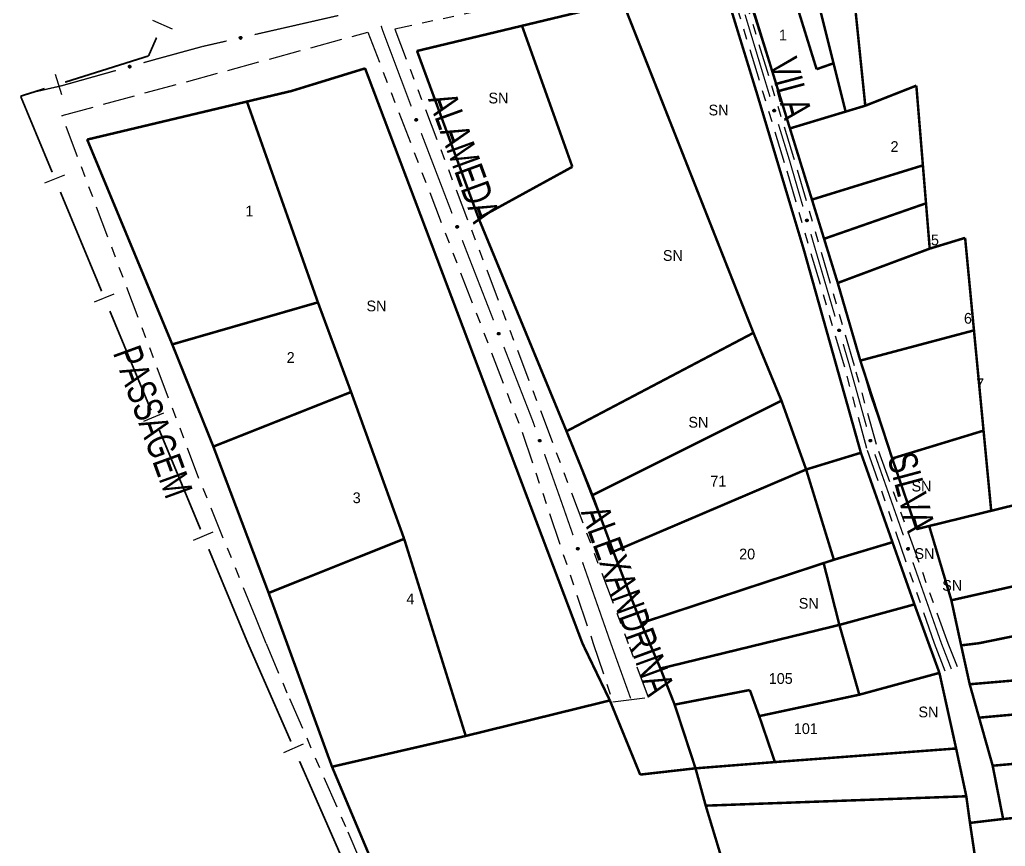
# Model space of a CAD drawing. Extents: x 205807 to 207855, y 4874692 to 4876446.
# Drawn here: x 205869.3 to 206006.9, y 4875575.6 to 4875691 of the extents above; entities that cross this region are included whole.
import ezdxf
from ezdxf.enums import TextEntityAlignment as Align

# ---------------------------------------------------------------- set-up
doc = ezdxf.new("R2010")
doc.units = 0
doc.header["$LTSCALE"] = 1.5
doc.header["$MEASUREMENT"] = 0
doc.linetypes.add('TRACO_11', pattern=[8, 3, -1, 3, -1])
doc.linetypes.add('TRACO_25', pattern=[8, 3, -1, 1, -1, 1, -1])
for name, color, linetype in [('CD_MALHA_LOTES', 7, 'CONTINUOUS'), ('LM-LIM-SETORES-BAIRROS', 250, 'CONTINUOUS'), ('RU-QUADRA', 210, 'CONTINUOUS'), ('SV-EIXO-RUA-N-PAV', 6, 'CONTINUOUS'), ('SV-EIXO-RUA-PAV', 20, 'CONTINUOUS'), ('SV-RUA-NAO-PAV', 7, 'CONTINUOUS'), ('SV-RUA-PAVIM', 7, 'CONTINUOUS'), ('SV-TXT-RUA-N-PAV', 7, 'CONTINUOUS'), ('Th_NmrPort', 1, 'CONTINUOUS')]:
    doc.layers.add(name, color=color, linetype=linetype)
doc.styles.add('ARIAL', font='ARIAL.SHX')

msp = doc.modelspace()

# ---------------------------------------------------------------- linework, layer by layer
at = {"layer": 'CD_MALHA_LOTES', "linetype": 'Continuous', "const_width": 0.35, "flags": 128}
for points in [[(205987.31753, 4875678.984322), (205985.015893, 4875701.406204)], [(205980.520344, 4875684.078826), (205975.879019, 4875699.040212)], [(205982.884178, 4875684.908872), (205979.484213, 4875698.527755)], [(205967.24864, 4875696.772902), (205972.189307, 4875680.696028), (205978.722564, 4875658.921044), (205986.701784, 4875630.52663)], [(205976.797434, 4875675.810713), (205970.694334, 4875695.540651), (205969.945599, 4875697.370193)], [(205939.395493, 4875690.138692), (205953.45094, 4875693.509034)], [(205959.652034, 4875677.799608), (205953.45094, 4875693.509034)], [(205924.742175, 4875686.624988), (205939.395493, 4875690.138692)], [(205946.424112, 4875670.449326), (205939.395493, 4875690.138692)], [(205933.335696, 4875663.270546), (205924.742175, 4875686.624988)], [(205900.993498, 4875679.559255), (205907.264795, 4875681.05098), (205917.489579, 4875684.195572)], [(205917.489579, 4875684.195572), (205947.834733, 4875603.906469)], [(205982.884178, 4875684.908872), (205980.520344, 4875684.078826)], [(205984.570158, 4875678.15552), (205982.884178, 4875684.908872)], [(205994.447728, 4875681.785753), (205987.31753, 4875678.984322)], [(205995.359881, 4875670.654586), (205994.447728, 4875681.785753)], [(205878.69232, 4875674.254574), (205900.993498, 4875679.559255)], [(205910.903419, 4875651.527496), (205900.993498, 4875679.559255)], [(205987.31753, 4875678.984322), (205984.570158, 4875678.15552)], [(205971.703647, 4875647.26888), (205959.652034, 4875677.799608)], [(205976.797434, 4875675.810713), (205984.570158, 4875678.15552)], [(205979.871556, 4875665.872771), (205976.797434, 4875675.810713)], [(205890.568272, 4875645.660248), (205878.69232, 4875674.254574)], [(205933.335696, 4875663.270546), (205946.424112, 4875670.449326)], [(205979.871556, 4875665.872771), (205995.359881, 4875670.654586)], [(205995.794053, 4875665.356303), (205995.359881, 4875670.654586)], [(205981.565027, 4875660.398166), (205979.871556, 4875665.872771)], [(205981.565027, 4875660.398166), (205995.794053, 4875665.356303)], [(205996.312688, 4875659.027304), (205995.794053, 4875665.356303)], [(205945.608569, 4875633.528269), (205933.335696, 4875663.270546)], [(205983.471034, 4875654.236477), (205981.565027, 4875660.398166)], [(206001.25453, 4875660.530756), (205996.312688, 4875659.027304)], [(206002.4895, 4875647.615319), (206001.25453, 4875660.530756)], [(205983.471034, 4875654.236477), (205996.312688, 4875659.027304)], [(205986.625542, 4875643.39681), (205983.471034, 4875654.236477)], [(205890.568272, 4875645.660248), (205910.903419, 4875651.527496)], [(205915.533943, 4875639.011214), (205910.903419, 4875651.527496)], [(205945.608569, 4875633.528269), (205971.703647, 4875647.26888)], [(205971.703647, 4875647.26888), (205945.608569, 4875633.528269)], [(205971.703647, 4875647.26888), (205975.615296, 4875637.802813)], [(205986.625542, 4875643.39681), (206002.4895, 4875647.615319)], [(206002.4895, 4875647.615319), (206003.828112, 4875633.615975)], [(205896.306262, 4875631.39194), (205890.568272, 4875645.660248)], [(205991.077492, 4875629.728046), (205986.625542, 4875643.39681)], [(205896.306262, 4875631.39194), (205915.533943, 4875639.011214)], [(205922.943154, 4875618.508821), (205915.533943, 4875639.011214)], [(205975.615296, 4875637.802813), (205949.225541, 4875624.607935)], [(205979.060724, 4875628.192195), (205975.615296, 4875637.802813)], [(205949.225541, 4875624.607935), (205945.608569, 4875633.528269)], [(205991.077492, 4875629.728046), (206003.828112, 4875633.615975)], [(206003.828112, 4875633.615975), (206004.89802, 4875622.426765)], [(205904.027175, 4875610.95336), (205896.306262, 4875631.39194)], [(205979.060724, 4875628.192195), (205986.701784, 4875630.52663)], [(205986.701784, 4875630.52663), (205991.11341, 4875618.039856)], [(205994.466537, 4875619.865716), (205991.077492, 4875629.728046)], [(205952.143695, 4875616.711123), (205979.060724, 4875628.192195)], [(205979.060724, 4875628.192195), (205952.143695, 4875616.711123)], [(205979.060724, 4875628.192195), (205982.930758, 4875615.590762)], [(206004.89802, 4875622.426765), (206021.548248, 4875626.514587)], [(205952.143695, 4875616.711123), (205949.225541, 4875624.607935)], [(205996.238586, 4875620.300774), (206004.89802, 4875622.426765)], [(205996.238586, 4875620.300774), (205994.466537, 4875619.865716)], [(205999.335567, 4875609.932035), (205996.238586, 4875620.300774)], [(205904.027175, 4875610.95336), (205922.943154, 4875618.508821)], [(205922.943154, 4875618.508821), (205931.538064, 4875590.98972)], [(205982.930758, 4875615.590762), (205991.11341, 4875618.039856)], [(205991.11341, 4875618.039856), (205994.181048, 4875609.357134)], [(205956.017096, 4875606.74352), (205952.143695, 4875616.711123)], [(205981.504111, 4875615.121785), (205982.930758, 4875615.590762)], [(205981.504111, 4875615.121785), (205956.017096, 4875606.74352)], [(205983.703493, 4875606.493051), (205981.504111, 4875615.121785)], [(205999.335567, 4875609.932035), (206022.706352, 4875615.20364)], [(205912.873381, 4875586.688094), (205904.027175, 4875610.95336)], [(206000.699454, 4875603.634676), (205999.335567, 4875609.932035)], [(205983.703493, 4875606.493051), (205994.181048, 4875609.357134)], [(205994.181048, 4875609.357134), (205996.164578, 4875603.917219)], [(206003.188326, 4875603.937316), (206023.584953, 4875608.086973)], [(205958.719297, 4875600.401643), (205956.017096, 4875606.74352)], [(205958.719297, 4875600.401643), (205983.703493, 4875606.493051)], [(205986.487185, 4875596.750129), (205983.703493, 4875606.493051)], [(205947.834733, 4875603.906469), (205951.660925, 4875595.947526)], [(205996.164578, 4875603.917219), (205997.667458, 4875599.795508)], [(206000.699454, 4875603.634676), (206003.188326, 4875603.937316)], [(206001.895169, 4875598.207703), (206000.699454, 4875603.634676)], [(205960.70163, 4875595.364255), (205958.719297, 4875600.401643)], [(206001.895169, 4875598.207703), (206024.213107, 4875600.109107)], [(205997.667458, 4875599.795508), (205986.487185, 4875596.750129)], [(205997.667458, 4875599.795508), (206000, 4875589.239906)], [(205960.70163, 4875595.364255), (205971.200514, 4875597.405705)], [(205971.200514, 4875597.405705), (205972.512875, 4875593.760259)], [(206003.207529, 4875593.541532), (206001.895169, 4875598.207703)], [(205972.512875, 4875593.760259), (205986.487185, 4875596.750129)], [(205931.538064, 4875590.98972), (205951.660925, 4875595.947526)], [(205951.660925, 4875595.947526), (205955.889642, 4875585.59446)], [(205963.617987, 4875586.469367), (205960.70163, 4875595.364255)], [(206003.207529, 4875593.541532), (206024.633126, 4875595.488896)], [(205974.700142, 4875587.344274), (205972.512875, 4875593.760259)], [(206005.103161, 4875586.833912), (206003.207529, 4875593.541532)], [(205912.873381, 4875586.688094), (205931.538064, 4875590.98972)], [(206000, 4875589.239906), (205974.700142, 4875587.344274)], [(206000, 4875589.239906), (206001.421261, 4875582.56874)], [(206005.103161, 4875586.833912), (206025.333158, 4875588.628583)], [(205935.438691, 4875533.063585), (205912.873381, 4875586.688094)], [(205955.889642, 4875585.59446), (205963.617987, 4875586.469367)], [(205963.617987, 4875586.469367), (205974.700142, 4875587.344274)], [(205965.039711, 4875581.256379), (205963.617987, 4875586.469367)], [(206006.561339, 4875579.397202), (206005.103161, 4875586.833912)], [(205965.039711, 4875581.256379), (206001.421261, 4875582.56874)], [(206001.421261, 4875582.56874), (206001.931623, 4875578.850385)], [(205971.747331, 4875559.092069), (205965.039711, 4875581.256379)], [(206025.517658, 4875581.147016), (206006.561339, 4875579.397202)], [(206001.931623, 4875578.850385), (206006.561339, 4875579.397202)], [(206003.171075, 4875570.538769), (206001.931623, 4875578.850385)]]:
    msp.add_lwpolyline(points, dxfattribs=at)
at = {"layer": 'LM-LIM-SETORES-BAIRROS'}
for points in [[(205887.802917, 4875690.92011), (205890.551807, 4875689.718608)], [(205874.204428, 4875683.398481), (205875.105285, 4875680.536934)], [(205872.802772, 4875668.203945), (205875.573314, 4875669.354638)], [(205879.706932, 4875651.580691), (205882.477475, 4875652.731385)], [(205886.611093, 4875634.957437), (205889.381635, 4875636.108131)], [(205893.515253, 4875618.334184), (205896.285796, 4875619.484877)], [(205906.158414, 4875588.697014), (205908.906285, 4875589.900843)]]:
    msp.add_lwpolyline(points, dxfattribs=at)
at = {"layer": 'LM-LIM-SETORES-BAIRROS', "const_width": 0.25}
for points in [[(205888.376361, 4875688.486766), (205887.57536, 4875686.654173)], [(205887.261686, 4875685.936524), (205875.608706, 4875682.267993)], [(205887.57536, 4875686.654173), (205887.261686, 4875685.936524)], [(205872.747158, 4875681.367136), (205869.88561, 4875680.466278)], [(205869.88561, 4875680.466278), (205869.397846, 4875680.312723)], [(205869.397846, 4875680.312723), (205873.804479, 4875669.702806)], [(205874.955172, 4875666.932263), (205880.708639, 4875653.079552)], [(205881.859333, 4875650.30901), (205887.6128, 4875636.456298)], [(205888.763493, 4875633.685756), (205894.51696, 4875619.833044)], [(205895.667654, 4875617.062502), (205901.037556, 4875604.133305)], [(205901.037556, 4875604.133305), (205901.111927, 4875603.954241)], [(205901.111927, 4875603.954241), (205907.131073, 4875590.214886)], [(205908.334902, 4875587.467015), (205914.354048, 4875573.72766)]]:
    msp.add_lwpolyline(points, dxfattribs=at)
at = {"layer": 'RU-QUADRA', "linetype": 'Continuous', "const_width": 0.18, "flags": 128}
for points in [[(205967.24864, 4875696.772902), (205972.189307, 4875680.696028), (205978.722564, 4875658.921044), (205986.701784, 4875630.52663), (205991.11341, 4875618.039856), (205994.181048, 4875609.357134), (205996.164578, 4875603.917219), (205997.667458, 4875599.795508), (206000, 4875589.239906), (206001.421261, 4875582.56874), (206001.931623, 4875578.850385), (206006.561339, 4875579.397202), (206005.103161, 4875586.833912), (206003.207529, 4875593.541532), (206001.895169, 4875598.207703), (206000.720779, 4875603.442748), (206000.667466, 4875603.922568), (205999.335567, 4875609.932035), (205996.238586, 4875620.300774), (205994.466537, 4875619.865716), (205991.077492, 4875629.728046), (205987.981178, 4875638.738512), (205986.724366, 4875643.057225), (205983.471034, 4875654.236477), (205981.565027, 4875660.398166), (205979.871556, 4875665.872771), (205976.797434, 4875675.810713), (205969.945599, 4875697.370193)], [(205935.438691, 4875533.063585), (205912.873381, 4875586.688094), (205906.688175, 4875603.919817), (205904.027175, 4875610.95336), (205896.306262, 4875631.39194), (205890.568272, 4875645.660248), (205878.69232, 4875674.254574), (205900.993498, 4875679.559255), (205907.264795, 4875681.05098), (205917.489579, 4875684.195572), (205947.834733, 4875603.906469), (205951.660925, 4875595.947526), (205955.889642, 4875585.59446), (205963.617987, 4875586.469367), (205960.70163, 4875595.364255), (205958.951816, 4875600), (205957.288851, 4875603.918013), (205956.017096, 4875606.74352), (205952.143695, 4875616.711123), (205945.608569, 4875633.528269), (205933.335696, 4875663.270546), (205924.742175, 4875686.624988), (205939.395493, 4875690.138692), (205953.45094, 4875693.509034)]]:
    msp.add_lwpolyline(points, dxfattribs=at)
at = {"layer": 'SV-EIXO-RUA-N-PAV', "const_width": 0.18}
for points in [[(205973.156531, 4875683.025863), (205970.533165, 4875691.701934)], [(205919.92082, 4875689.539165), (205919.736967, 4875690.133626)], [(205920.053884, 4875689.185619), (205919.92082, 4875689.539165)], [(205923.928583, 4875678.890634), (205920.053884, 4875689.185619)], [(205973.43106, 4875682.131038), (205973.156531, 4875683.025863)], [(205974.017666, 4875680.218999), (205973.43106, 4875682.131038)], [(205976.77264, 4875671.23918), (205975.190878, 4875676.394921)], [(205925.624296, 4875674.385163), (205925.337564, 4875675.147003)], [(205925.690862, 4875674.211496), (205925.624296, 4875674.385163)], [(205929.627839, 4875663.940166), (205925.690862, 4875674.211496)], [(205976.941735, 4875670.656129), (205976.77264, 4875671.23918)], [(205978.612982, 4875664.893584), (205976.941735, 4875670.656129)], [(205980.297201, 4875659.086309), (205979.727146, 4875661.051886)], [(205931.559889, 4875658.899564), (205931.059467, 4875660.205137)], [(205931.778574, 4875658.338895), (205931.559889, 4875658.899564)], [(205935.412362, 4875649.022481), (205931.778574, 4875658.338895)], [(205980.566087, 4875658.171582), (205980.297201, 4875659.086309)], [(205983.104269, 4875649.536906), (205980.566087, 4875658.171582)], [(205985.080534, 4875642.81382), (205984.23235, 4875645.699272)], [(205940.910936, 4875634.925072), (205936.865877, 4875645.295915)], [(205985.347059, 4875641.857809), (205985.080534, 4875642.81382)], [(205987.495435, 4875634.151677), (205985.347059, 4875641.857809)], [(205941.20092, 4875634.106728), (205940.910936, 4875634.925072)], [(205944.823786, 4875623.882878), (205942.536937, 4875630.336442)], [(205991.534601, 4875622.124187), (205988.647884, 4875630.323266)], [(205944.874315, 4875623.738211), (205944.823786, 4875623.882878)], [(205946.523042, 4875619.017862), (205944.874315, 4875623.738211)], [(205991.636707, 4875621.834041), (205991.534601, 4875622.124187)], [(205992.632576, 4875619.004157), (205991.636707, 4875621.834041)], [(205951.798969, 4875603.912744), (205947.842024, 4875615.241582)], [(205997.943874, 4875603.91144), (205993.9604, 4875615.230978)], [(205951.798969, 4875603.912744), (205954.506249, 4875596.384753)], [(205997.943874, 4875603.91144), (205999.029476, 4875601.114751)], [(205999.029476, 4875601.114751), (205999.331404, 4875600.336936)], [(205954.506249, 4875596.384753), (205954.55989, 4875596.235596)]]:
    msp.add_lwpolyline(points, dxfattribs=at)
at = {"layer": 'SV-EIXO-RUA-N-PAV'}
for points in [[(205974.541175, 4875678.137311), (205974.497649, 4875678.159616), (205974.464801, 4875678.187686), (205974.444143, 4875678.218983), (205974.433099, 4875678.2514), (205974.425536, 4875678.285836), (205974.425571, 4875678.322237), (205974.434559, 4875678.36263), (205974.456627, 4875678.40645), (205974.487594, 4875678.438209), (205974.517194, 4875678.460104), (205974.550333, 4875678.473566), (205974.583909, 4875678.480353), (205974.62172, 4875678.479066), (205974.662565, 4875678.469558), (205974.70609, 4875678.446301), (205974.738105, 4875678.418561), (205974.757291, 4875678.387764), (205974.770614, 4875678.354362), (205974.777914, 4875678.319113), (205974.777674, 4875678.283381), (205974.768026, 4875678.242274), (205974.744503, 4875678.199618), (205974.7172, 4875678.167372), (205974.68668, 4875678.147758), (205974.653501, 4875678.135382), (205974.619054, 4875678.127376), (205974.582461, 4875678.125888), (205974.541175, 4875678.137311)], [(205924.580659, 4875676.845572), (205924.535829, 4875676.865123), (205924.501297, 4875676.891094), (205924.478731, 4875676.921045), (205924.465691, 4875676.952711), (205924.455999, 4875676.98661), (205924.453768, 4875677.022943), (205924.460224, 4875677.063817), (205924.479522, 4875677.108925), (205924.508451, 4875677.142551), (205924.536631, 4875677.166246), (205924.568868, 4875677.181744), (205924.601956, 4875677.190608), (205924.639774, 4875677.191677), (205924.681131, 4875677.18473), (205924.72602, 4875677.164228), (205924.759699, 4875677.138534), (205924.780766, 4875677.108991), (205924.796142, 4875677.076484), (205924.805622, 4875677.041758), (205924.807606, 4875677.00608), (205924.800536, 4875676.964452), (205924.779714, 4875676.920415), (205924.754471, 4875676.886531), (205924.725232, 4875676.865055), (205924.692887, 4875676.850638), (205924.659005, 4875676.840504), (205924.622576, 4875676.836741), (205924.580659, 4875676.845572)], [(205930.292288, 4875661.89909), (205930.247341, 4875661.91837), (205930.212653, 4875661.944131), (205930.189905, 4875661.973945), (205930.176674, 4875662.005532), (205930.166777, 4875662.039371), (205930.164326, 4875662.07569), (205930.170534, 4875662.116602), (205930.189558, 4875662.161826), (205930.218284, 4875662.195626), (205930.246319, 4875662.219492), (205930.278462, 4875662.235185), (205930.311496, 4875662.244249), (205930.349306, 4875662.245547), (205930.390705, 4875662.238851), (205930.435717, 4875662.218621), (205930.469551, 4875662.193132), (205930.490796, 4875662.163717), (205930.506369, 4875662.131303), (205930.516059, 4875662.096635), (205930.518259, 4875662.06097), (205930.511442, 4875662.019299), (205930.490886, 4875661.975137), (205930.465849, 4875661.941102), (205930.436741, 4875661.919449), (205930.404484, 4875661.904836), (205930.370664, 4875661.894497), (205930.334258, 4875661.890513), (205930.292288, 4875661.89909)], [(205979.104361, 4875662.804079), (205979.061184, 4875662.827051), (205979.028772, 4875662.855624), (205979.008599, 4875662.887236), (205978.998056, 4875662.919819), (205978.991024, 4875662.954368), (205978.99162, 4875662.990764), (205979.001229, 4875663.031013), (205979.023969, 4875663.074488), (205979.055422, 4875663.105767), (205979.085356, 4875663.127203), (205979.118698, 4875663.140153), (205979.152375, 4875663.146421), (205979.190161, 4875663.144552), (205979.230855, 4875663.134416), (205979.274017, 4875663.110491), (205979.3056, 4875663.082261), (205979.32431, 4875663.051173), (205979.337117, 4875663.01757), (205979.343872, 4875662.982212), (205979.343082, 4875662.946488), (205979.332802, 4875662.905534), (205979.308624, 4875662.863246), (205979.280828, 4875662.831424), (205979.25001, 4875662.812283), (205979.216644, 4875662.800419), (205979.182078, 4875662.792946), (205979.145466, 4875662.792021), (205979.104361, 4875662.804079)], [(205936.088774, 4875646.985338), (205936.043714, 4875647.004354), (205936.008876, 4875647.029912), (205935.985954, 4875647.059591), (205935.972537, 4875647.0911), (205935.962442, 4875647.124881), (205935.959778, 4875647.161184), (205935.965746, 4875647.202132), (205935.984504, 4875647.247467), (205936.013031, 4875647.281436), (205936.040926, 4875647.305465), (205936.072976, 4875647.321346), (205936.105957, 4875647.330604), (205936.143758, 4875647.332124), (205936.185196, 4875647.32567), (205936.230326, 4875647.305705), (205936.264309, 4875647.280415), (205936.285726, 4875647.251125), (205936.301489, 4875647.218803), (205936.311382, 4875647.184193), (205936.313792, 4875647.148541), (205936.307219, 4875647.106831), (205936.286923, 4875647.062549), (205936.262086, 4875647.028367), (205936.233105, 4875647.006544), (205936.200934, 4875646.991743), (205936.167176, 4875646.981205), (205936.130794, 4875646.977008), (205936.088774, 4875646.985338)], [(205983.603218, 4875647.449196), (205983.559957, 4875647.472012), (205983.527443, 4875647.500467), (205983.507155, 4875647.532005), (205983.496494, 4875647.56455), (205983.489337, 4875647.599073), (205983.489801, 4875647.635471), (205983.499264, 4875647.675755), (205983.521847, 4875647.719312), (205983.553185, 4875647.750704), (205983.583041, 4875647.772249), (205983.616337, 4875647.785319), (205983.649991, 4875647.79171), (205983.687783, 4875647.789978), (205983.728513, 4875647.779989), (205983.771762, 4875647.756221), (205983.803447, 4875647.728106), (205983.82227, 4875647.697085), (205983.835198, 4875647.663529), (205983.842082, 4875647.628196), (205983.841421, 4875647.592469), (205983.83129, 4875647.551478), (205983.807265, 4875647.509103), (205983.779585, 4875647.477181), (205983.748836, 4875647.457927), (205983.715513, 4875647.445943), (205983.680974, 4875647.438344), (205983.644367, 4875647.437287), (205983.603218, 4875647.449196)], [(205941.81316, 4875632.049388), (205941.768718, 4875632.069807), (205941.734697, 4875632.096444), (205941.712717, 4875632.126827), (205941.700294, 4875632.15874), (205941.691262, 4875632.192821), (205941.689737, 4875632.22919), (205941.696986, 4875632.269931), (205941.717156, 4875632.314656), (205941.746733, 4875632.347714), (205941.775368, 4875632.370857), (205941.807899, 4875632.385727), (205941.841154, 4875632.393946), (205941.878985, 4875632.394281), (205941.9202, 4875632.386532), (205941.964682, 4875632.365162), (205941.997856, 4875632.338819), (205942.018344, 4875632.308872), (205942.033086, 4875632.276073), (205942.04189, 4875632.241169), (205942.043181, 4875632.205459), (205942.035304, 4875632.163976), (205942.013631, 4875632.120352), (205941.987735, 4875632.086965), (205941.958084, 4875632.066061), (205941.925465, 4875632.052274), (205941.891393, 4875632.0428), (205941.854898, 4875632.039745), (205941.81316, 4875632.049388)], [(205987.965077, 4875632.057179), (205987.922141, 4875632.080599), (205987.890028, 4875632.109507), (205987.870184, 4875632.141327), (205987.85998, 4875632.174017), (205987.853308, 4875632.208637), (205987.854282, 4875632.245025), (205987.864309, 4875632.285173), (205987.8875, 4875632.328409), (205987.919275, 4875632.359359), (205987.94943, 4875632.380483), (205987.982905, 4875632.393086), (205988.016646, 4875632.399004), (205988.05441, 4875632.396742), (205988.094996, 4875632.386184), (205988.137908, 4875632.361812), (205988.169196, 4875632.333256), (205988.187582, 4875632.301974), (205988.200038, 4875632.26824), (205988.206427, 4875632.232814), (205988.205265, 4875632.1971), (205988.19456, 4875632.156255), (205988.169944, 4875632.114221), (205988.141819, 4875632.082689), (205988.110804, 4875632.063869), (205988.077316, 4875632.052353), (205988.042674, 4875632.045239), (205988.006055, 4875632.044695), (205987.965077, 4875632.057179)], [(205947.125987, 4875616.957779), (205947.081638, 4875616.978398), (205947.047738, 4875617.005188), (205947.025895, 4875617.03567), (205947.013616, 4875617.06764), (205947.004739, 4875617.101761), (205947.003378, 4875617.138136), (205947.01081, 4875617.178844), (205947.031182, 4875617.223478), (205947.060908, 4875617.256401), (205947.089647, 4875617.279415), (205947.122245, 4875617.294138), (205947.155537, 4875617.302207), (205947.193369, 4875617.302371), (205947.234548, 4875617.294436), (205947.278934, 4875617.272865), (205947.311988, 4875617.246373), (205947.332341, 4875617.216334), (205947.346935, 4875617.183468), (205947.355581, 4875617.148525), (205947.356711, 4875617.11281), (205947.348647, 4875617.071363), (205947.326776, 4875617.027837), (205947.30073, 4875616.994567), (205947.270985, 4875616.973797), (205947.238305, 4875616.960158), (205947.20419, 4875616.950838), (205947.167681, 4875616.947948), (205947.125987, 4875616.957779)], [(205993.240345, 4875616.945492), (205993.195947, 4875616.966008), (205993.161985, 4875616.992718), (205993.14007, 4875617.023149), (205993.127717, 4875617.05509), (205993.118759, 4875617.08919), (205993.117313, 4875617.125562), (205993.124651, 4875617.166287), (205993.144918, 4875617.210968), (205993.174567, 4875617.243962), (205993.203251, 4875617.267042), (205993.235815, 4875617.281841), (205993.269088, 4875617.289988), (205993.306919, 4875617.290241), (205993.348117, 4875617.282402), (205993.392553, 4875617.260936), (205993.425669, 4875617.234521), (205993.446093, 4875617.20453), (205993.460763, 4875617.171699), (205993.469491, 4875617.136776), (205993.470705, 4875617.101063), (205993.462738, 4875617.059597), (205993.44097, 4875617.01602), (205993.415001, 4875616.98269), (205993.385305, 4875616.96185), (205993.352657, 4875616.948135), (205993.318564, 4875616.938734), (205993.282062, 4875616.935759), (205993.240345, 4875616.945492)]]:
    msp.add_lwpolyline(points, close=True, dxfattribs=at)
for points in [[(205974.464801, 4875678.187686), (205974.425536, 4875678.285836)], [(205974.497649, 4875678.159616), (205974.425571, 4875678.322237)], [(205974.478855, 4875678.175537), (205974.429093, 4875678.295863)], [(205974.51796, 4875678.150424), (205974.432637, 4875678.335487)], [(205974.541175, 4875678.137311), (205974.434559, 4875678.36263)], [(205974.563291, 4875678.132931), (205974.448425, 4875678.381723)], [(205974.582461, 4875678.125888), (205974.456627, 4875678.40645)], [(205974.599505, 4875678.131196), (205974.473034, 4875678.417818)], [(205974.619054, 4875678.127376), (205974.487594, 4875678.438209)], [(205974.634119, 4875678.134679), (205974.502148, 4875678.443878)], [(205974.653501, 4875678.135382), (205974.517194, 4875678.460104)], [(205974.669741, 4875678.14418), (205974.536777, 4875678.46592)], [(205974.68668, 4875678.147758), (205974.550333, 4875678.473566)], [(205974.701657, 4875678.161108), (205974.568486, 4875678.474221)], [(205974.7172, 4875678.167372), (205974.583909, 4875678.480353)], [(205974.731172, 4875678.185864), (205974.605205, 4875678.475495)], [(205974.744503, 4875678.199618), (205974.62172, 4875678.479066)], [(205974.753676, 4875678.224168), (205974.643524, 4875678.471551)], [(205974.768026, 4875678.242274), (205974.662565, 4875678.469558)], [(205974.76896, 4875678.267394), (205974.687047, 4875678.450649)], [(205974.777674, 4875678.283381), (205974.70609, 4875678.446301)], [(205974.775913, 4875678.30521), (205974.724447, 4875678.426441)], [(205974.777914, 4875678.319113), (205974.738105, 4875678.418561)], [(205924.535829, 4875676.865123), (205924.453768, 4875677.022943)], [(205924.501297, 4875676.891094), (205924.455999, 4875676.98661)], [(205924.51608, 4875676.879843), (205924.458925, 4875676.996839)], [(205924.556672, 4875676.857214), (205924.459995, 4875677.036607)], [(205924.580659, 4875676.845572), (205924.460224, 4875677.063817)], [(205924.603004, 4875676.842576), (205924.472875, 4875677.083735)], [(205924.622576, 4875676.836741), (205924.479522, 4875677.108925)], [(205924.639257, 4875676.843099), (205924.495189, 4875677.121293)], [(205924.659005, 4875676.840504), (205924.508451, 4875677.142551)], [(205924.673587, 4875676.84873), (205924.522625, 4875677.149114)], [(205924.692887, 4875676.850638), (205924.536631, 4875677.166246)], [(205924.708548, 4875676.86043), (205924.555814, 4875677.17327)], [(205924.725232, 4875676.865055), (205924.568868, 4875677.181744)], [(205924.739349, 4875676.879312), (205924.586945, 4875677.183528)], [(205924.754471, 4875676.886531), (205924.601956, 4875677.190608)], [(205924.767265, 4875676.905857), (205924.623513, 4875677.187086)], [(205924.779714, 4875676.920415), (205924.639774, 4875677.191677)], [(205924.787341, 4875676.945488), (205924.662004, 4875677.185535)], [(205924.800536, 4875676.964452), (205924.681131, 4875677.18473)], [(205924.799905, 4875676.989582), (205924.706743, 4875677.167382)], [(205924.807606, 4875677.00608), (205924.72602, 4875677.164228)], [(205924.80449, 4875677.027757), (205924.745578, 4875677.145549)], [(205924.805622, 4875677.041758), (205924.759699, 4875677.138534)], [(205930.370664, 4875661.894497), (205930.218284, 4875662.195626)], [(205930.385196, 4875661.902811), (205930.232417, 4875662.202276)], [(205930.404484, 4875661.904836), (205930.246319, 4875662.219492)], [(205930.420086, 4875661.914723), (205930.26546, 4875662.226632)], [(205930.436741, 4875661.919449), (205930.278462, 4875662.235185)], [(205930.450771, 4875661.933791), (205930.296527, 4875662.237078)], [(205930.465849, 4875661.941102), (205930.311496, 4875662.244249)], [(205930.478526, 4875661.960504), (205930.333073, 4875662.240857)], [(205930.490886, 4875661.975137), (205930.349306, 4875662.245547)], [(205930.498361, 4875662.000256), (205930.371573, 4875662.239539)], [(205930.511442, 4875662.019299), (205930.390705, 4875662.238851)], [(205930.510658, 4875662.044425), (205930.416421, 4875662.221658)], [(205930.518259, 4875662.06097), (205930.435717, 4875662.218621)], [(205930.515012, 4875662.082627), (205930.455387, 4875662.20006)], [(205979.028772, 4875662.855624), (205978.991024, 4875662.954368)], [(205979.061184, 4875662.827051), (205978.99162, 4875662.990764)], [(205979.042637, 4875662.84326), (205978.994735, 4875662.964338)], [(205979.08135, 4875662.817548), (205978.998889, 4875663.003903)], [(205979.104361, 4875662.804079), (205979.001229, 4875663.031013)], [(205979.126407, 4875662.799358), (205979.015388, 4875663.04989)], [(205979.145466, 4875662.792021), (205979.023969, 4875663.074488)], [(205979.16259, 4875662.797066), (205979.040549, 4875663.085602)], [(205979.182078, 4875662.792946), (205979.055422, 4875663.105767)], [(205979.197254, 4875662.800015), (205979.070062, 4875663.11121)], [(205979.216644, 4875662.800419), (205979.085356, 4875663.127203)], [(205979.233018, 4875662.808966), (205979.105026, 4875663.132717)], [(205979.25001, 4875662.812283), (205979.118698, 4875663.140153)], [(205979.265191, 4875662.825401), (205979.136859, 4875663.140528)], [(205979.280828, 4875662.831424), (205979.152375, 4875663.146421)], [(205979.295084, 4875662.849699), (205979.173593, 4875663.141236)], [(205979.308624, 4875662.863246), (205979.190161, 4875663.144552)], [(205979.318175, 4875662.887652), (205979.211847, 4875663.136703)], [(205979.332802, 4875662.905534), (205979.230855, 4875663.134416)], [(205979.334123, 4875662.930637), (205979.255043, 4875663.115132)], [(205979.343082, 4875662.946488), (205979.274017, 4875663.110491)], [(205979.341658, 4875662.968341), (205979.292065, 4875663.090351)], [(205979.343872, 4875662.982212), (205979.3056, 4875663.082261)], [(205930.247341, 4875661.91837), (205930.164326, 4875662.07569)], [(205930.212653, 4875661.944131), (205930.166777, 4875662.039371)], [(205930.227503, 4875661.93297), (205930.169641, 4875662.049617)], [(205930.268232, 4875661.910587), (205930.17047, 4875662.089391)], [(205930.292288, 4875661.89909), (205930.170534, 4875662.116602)], [(205930.314652, 4875661.89623), (205930.183064, 4875662.136597)], [(205930.334258, 4875661.890513), (205930.189558, 4875662.161826)], [(205930.3509, 4875661.896972), (205930.20515, 4875662.174288)], [(205930.516059, 4875662.096635), (205930.469551, 4875662.193132)], [(205936.043714, 4875647.004354), (205935.959778, 4875647.161184)], [(205936.008876, 4875647.029912), (205935.962442, 4875647.124881)], [(205936.023791, 4875647.018838), (205935.965246, 4875647.135143)], [(205936.088774, 4875646.985338), (205935.965746, 4875647.202132)], [(205936.064651, 4875646.996694), (205935.965842, 4875647.174921)], [(205936.111154, 4875646.98261), (205935.978159, 4875647.2222)], [(205936.130794, 4875646.977008), (205935.984504, 4875647.247467)], [(205936.147398, 4875646.983564), (205936.000023, 4875647.260021)], [(205936.167176, 4875646.981205), (205936.013031, 4875647.281436)], [(205936.181658, 4875646.989604), (205936.027125, 4875647.288168)], [(205936.200934, 4875646.991743), (205936.040926, 4875647.305465)], [(205936.216478, 4875647.001721), (205936.060025, 4875647.312717)], [(205936.233105, 4875647.006544), (205936.072976, 4875647.321346)], [(205936.247051, 4875647.020969), (205936.09103, 4875647.323346)], [(205936.262086, 4875647.028367), (205936.105957, 4875647.330604)], [(205936.274649, 4875647.047844), (205936.127554, 4875647.327339)], [(205936.286923, 4875647.062549), (205936.143758, 4875647.332124)], [(205936.29425, 4875647.087712), (205936.16606, 4875647.326247)], [(205936.307219, 4875647.106831), (205936.185196, 4875647.32567)], [(205936.306288, 4875647.131952), (205936.211013, 4875647.308629)], [(205936.313792, 4875647.148541), (205936.230326, 4875647.305705)], [(205936.310418, 4875647.170179), (205936.250105, 4875647.28726)], [(205936.311382, 4875647.184193), (205936.264309, 4875647.280415)], [(205983.527443, 4875647.500467), (205983.489337, 4875647.599073)], [(205983.559957, 4875647.472012), (205983.489801, 4875647.635471)], [(205983.541352, 4875647.488153), (205983.493012, 4875647.609057)], [(205983.580159, 4875647.462581), (205983.497022, 4875647.648637)], [(205983.603218, 4875647.449196), (205983.499264, 4875647.675755)], [(205983.62528, 4875647.444555), (205983.513354, 4875647.694683)], [(205983.644367, 4875647.437287), (205983.521847, 4875647.719312)], [(205983.661472, 4875647.442394), (205983.538386, 4875647.730486)], [(205983.680974, 4875647.438344), (205983.553185, 4875647.750704)], [(205983.696125, 4875647.445468), (205983.567806, 4875647.756201)], [(205983.715513, 4875647.445943), (205983.583041, 4875647.772249)], [(205983.731856, 4875647.45455), (205983.602692, 4875647.777834)], [(205983.748836, 4875647.457927), (205983.616337, 4875647.785319)], [(205983.763969, 4875647.471101), (205983.634496, 4875647.785761)], [(205983.779585, 4875647.477181), (205983.649991, 4875647.79171)], [(205983.793774, 4875647.495506), (205983.671227, 4875647.786602)], [(205983.807265, 4875647.509103), (205983.687783, 4875647.789978)], [(205983.816727, 4875647.533543), (205983.709498, 4875647.782207)], [(205983.83129, 4875647.551478), (205983.728513, 4875647.779989)], [(205983.83252, 4875647.576586), (205983.752771, 4875647.760793)], [(205983.841421, 4875647.592469), (205983.771762, 4875647.756221)], [(205983.839918, 4875647.614317), (205983.789883, 4875647.736146)], [(205983.842082, 4875647.628196), (205983.803447, 4875647.728106)], [(205941.768718, 4875632.069807), (205941.689737, 4875632.22919)], [(205941.734697, 4875632.096444), (205941.691262, 4875632.192821)], [(205941.749259, 4875632.084908), (205941.694386, 4875632.202991)], [(205941.789404, 4875632.061494), (205941.696229, 4875632.242731)], [(205941.81316, 4875632.049388), (205941.696986, 4875632.269931)], [(205941.835443, 4875632.04596), (205941.710021, 4875632.2896)], [(205941.854898, 4875632.039745), (205941.717156, 4875632.314656)], [(205941.871699, 4875632.045778), (205941.73306, 4875632.326717)], [(205941.891393, 4875632.0428), (205941.746733, 4875632.347714)], [(205941.906132, 4875632.050741), (205941.761031, 4875632.354001)], [(205941.925465, 4875632.052274), (205941.775368, 4875632.370857)], [(205941.941314, 4875632.061761), (205941.794684, 4875632.377507)], [(205941.958084, 4875632.066061), (205941.807899, 4875632.385727)], [(205941.972475, 4875632.080041), (205941.826007, 4875632.387159)], [(205941.987735, 4875632.086965), (205941.841154, 4875632.393946)], [(205942.000902, 4875632.106038), (205941.862638, 4875632.390006)], [(205942.013631, 4875632.120352), (205941.878985, 4875632.394281)], [(205942.021743, 4875632.145272), (205941.901091, 4875632.387707)], [(205942.035304, 4875632.163976), (205941.9202, 4875632.386532)], [(205942.035161, 4875632.189114), (205941.94547, 4875632.368689)], [(205942.043181, 4875632.205459), (205941.964682, 4875632.365162)], [(205942.040487, 4875632.227192), (205941.983873, 4875632.346106)], [(205942.04189, 4875632.241169), (205941.997856, 4875632.338819)], [(205987.890028, 4875632.109507), (205987.853308, 4875632.208637)], [(205987.922141, 4875632.080599), (205987.854282, 4875632.245025)], [(205987.903764, 4875632.096999), (205987.857122, 4875632.218569)], [(205987.942208, 4875632.070886), (205987.861687, 4875632.258088)], [(205987.965077, 4875632.057179), (205987.864309, 4875632.285173)], [(205987.987073, 4875632.05223), (205987.878663, 4875632.303901)], [(205988.006055, 4875632.044695), (205987.8875, 4875632.328409)], [(205988.023231, 4875632.049561), (205987.904194, 4875632.33935)], [(205988.042674, 4875632.045239), (205987.919275, 4875632.359359)], [(205988.057923, 4875632.05215), (205987.933971, 4875632.36465)], [(205988.077316, 4875632.052353), (205987.94943, 4875632.380483)], [(205988.093778, 4875632.06073), (205987.969157, 4875632.385792)], [(205988.110804, 4875632.063869), (205987.982905, 4875632.393086)], [(205988.12612, 4875632.076829), (205988.001069, 4875632.393272)], [(205988.141819, 4875632.082689), (205988.016646, 4875632.399004)], [(205988.156264, 4875632.100815), (205988.037808, 4875632.393599)], [(205988.169944, 4875632.114221), (205988.05441, 4875632.396742)], [(205988.179748, 4875632.138526), (205988.076014, 4875632.388668)], [(205988.19456, 4875632.156255), (205988.094996, 4875632.386184)], [(205988.196142, 4875632.181344), (205988.118983, 4875632.36665)], [(205988.205265, 4875632.1971), (205988.137908, 4875632.361812)], [(205988.204068, 4875632.218967), (205988.155746, 4875632.341485)], [(205988.206427, 4875632.232814), (205988.169196, 4875632.333256)], [(205947.081638, 4875616.978398), (205947.003378, 4875617.138136)], [(205947.047738, 4875617.005188), (205947.004739, 4875617.101761)], [(205947.062247, 4875616.993587), (205947.007909, 4875617.111916)], [(205947.102286, 4875616.969992), (205947.00993, 4875617.151647)], [(205947.125987, 4875616.957779), (205947.01081, 4875617.178844)], [(205947.148255, 4875616.95425), (205947.023934, 4875617.198454)], [(205947.167681, 4875616.947948), (205947.031182, 4875617.223478)], [(205947.184509, 4875616.953905), (205947.04714, 4875617.235467)], [(205947.20419, 4875616.950838), (205947.060908, 4875617.256401)], [(205947.218964, 4875616.958712), (205947.075234, 4875617.262624)], [(205947.238305, 4875616.960158), (205947.089647, 4875617.279415)], [(205947.254196, 4875616.969573), (205947.108993, 4875617.285978)], [(205947.270985, 4875616.973797), (205947.122245, 4875617.294138)], [(205947.285439, 4875616.987712), (205947.14036, 4875617.295488)], [(205947.30073, 4875616.994567), (205947.155537, 4875617.302207)], [(205947.313983, 4875617.013581), (205947.177003, 4875617.29817)], [(205947.326776, 4875617.027837), (205947.193369, 4875617.302371)], [(205947.335001, 4875617.05272), (205947.215445, 4875617.295698)], [(205947.348647, 4875617.071363), (205947.234548, 4875617.294436)], [(205947.348617, 4875617.096501), (205947.259737, 4875617.27648)], [(205947.356711, 4875617.11281), (205947.278934, 4875617.272865)], [(205947.354115, 4875617.134555), (205947.298038, 4875617.253723)], [(205947.355581, 4875617.148525), (205947.311988, 4875617.246373)], [(205993.195947, 4875616.966008), (205993.117313, 4875617.125562)], [(205993.161985, 4875616.992718), (205993.118759, 4875617.08919)], [(205993.176521, 4875616.98115), (205993.121906, 4875617.099353)], [(205993.216616, 4875616.95765), (205993.123834, 4875617.139088)], [(205993.240345, 4875616.945492), (205993.124651, 4875617.166287)], [(205993.262621, 4875616.942016), (205993.137728, 4875617.185928)], [(205993.282062, 4875616.935759), (205993.144918, 4875617.210968)], [(205993.298876, 4875616.941755), (205993.160848, 4875617.222995)], [(205993.318564, 4875616.938734), (205993.174567, 4875617.243962)], [(205993.33332, 4875616.946644), (205993.188878, 4875617.250218)], [(205993.352657, 4875616.948135), (205993.203251, 4875617.267042)], [(205993.368526, 4875616.957586), (205993.222582, 4875617.273651)], [(205993.385305, 4875616.96185), (205993.235815, 4875617.281841)], [(205993.399727, 4875616.975799), (205993.253926, 4875617.283235)], [(205993.415001, 4875616.98269), (205993.269088, 4875617.289988)], [(205993.42821, 4875617.001735), (205993.290563, 4875617.286001)], [(205993.44097, 4875617.01602), (205993.306919, 4875617.290241)], [(205993.449136, 4875617.040923), (205993.329011, 4875617.28362)], [(205993.462738, 4875617.059597), (205993.348117, 4875617.282402)], [(205993.462649, 4875617.084735), (205993.373348, 4875617.264505)], [(205993.470705, 4875617.101063), (205993.392553, 4875617.260936)], [(205993.468058, 4875617.122802), (205993.411702, 4875617.241839)], [(205993.469491, 4875617.136776), (205993.425669, 4875617.234521)]]:
    msp.add_lwpolyline(points, dxfattribs=at)
at = {"layer": 'SV-EIXO-RUA-PAV', "const_width": 0.18}
for points in [[(205902.060282, 4875688.909474), (205913.759915, 4875691.577542)], [(205888.196215, 4875685.447568), (205894.265861, 4875687.109495)], [(205894.265861, 4875687.109495), (205894.757162, 4875687.244017)], [(205894.757162, 4875687.244017), (205898.160405, 4875688.020117)], [(205886.553107, 4875684.985137), (205887.515711, 4875685.256049)], [(205887.515711, 4875685.256049), (205888.196215, 4875685.447568)], [(205875.152429, 4875681.776562), (205882.702692, 4875683.901487)], [(205871.100864, 4875680.848858), (205874.999956, 4875681.74165)], [(205874.999956, 4875681.74165), (205875.152429, 4875681.776562)]]:
    msp.add_lwpolyline(points, dxfattribs=at)
at = {"layer": 'SV-EIXO-RUA-PAV'}
for points in [[(205899.945784, 4875688.540175), (205899.971223, 4875688.581947), (205900.001629, 4875688.612645), (205900.034358, 4875688.630951), (205900.067498, 4875688.639585), (205900.102397, 4875688.6446), (205900.138697, 4875688.641893), (205900.178321, 4875688.629964), (205900.220403, 4875688.604739), (205900.249804, 4875688.571525), (205900.269467, 4875688.540398), (205900.28046, 4875688.50636), (205900.284763, 4875688.472376), (205900.280705, 4875688.434762), (205900.268224, 4875688.394725), (205900.241835, 4875688.353024), (205900.21182, 4875688.323132), (205900.179698, 4875688.306258), (205900.145409, 4875688.295423), (205900.109719, 4875688.29073), (205900.074101, 4875688.293593), (205900.033812, 4875688.306231), (205899.992999, 4875688.332822), (205899.962843, 4875688.362419), (205899.945522, 4875688.394295), (205899.935615, 4875688.428294), (205899.93016, 4875688.463235), (205899.931361, 4875688.499839), (205899.945784, 4875688.540175)], [(205884.45977, 4875684.510351), (205884.483084, 4875684.553345), (205884.511913, 4875684.585528), (205884.543684, 4875684.60545), (205884.57635, 4875684.615735), (205884.610953, 4875684.622492), (205884.647344, 4875684.621607), (205884.687515, 4875684.611679), (205884.730808, 4875684.588594), (205884.761837, 4875684.556895), (205884.783035, 4875684.526792), (205884.795719, 4875684.493348), (205884.80172, 4875684.459622), (205884.799552, 4875684.421852), (205884.789093, 4875684.38124), (205884.764827, 4875684.338269), (205884.736347, 4875684.306911), (205884.705111, 4875684.288448), (205884.671408, 4875684.275909), (205884.635998, 4875684.269434), (205884.600281, 4875684.270508), (205884.55941, 4875684.281112), (205884.517315, 4875684.305624), (205884.485714, 4875684.333672), (205884.466818, 4875684.364641), (205884.45522, 4875684.3981), (205884.44802, 4875684.432725), (205884.447386, 4875684.469342), (205884.45977, 4875684.510351)]]:
    msp.add_lwpolyline(points, close=True, dxfattribs=at)
for points in [[(205899.93016, 4875688.463235), (205900.249804, 4875688.571525)], [(205899.931361, 4875688.499839), (205900.220403, 4875688.604739)], [(205899.935404, 4875688.482451), (205900.230536, 4875688.587543)], [(205899.935615, 4875688.428294), (205900.269467, 4875688.540398)], [(205899.936337, 4875688.447675), (205900.254389, 4875688.556594)], [(205899.939792, 4875688.51844), (205900.196344, 4875688.614734)], [(205899.943198, 4875688.411451), (205900.27383, 4875688.52044)], [(205899.945522, 4875688.394295), (205900.28046, 4875688.50636)], [(205899.945784, 4875688.540175), (205900.178321, 4875688.629964)], [(205899.957737, 4875688.378379), (205900.279781, 4875688.488208)], [(205899.960566, 4875688.562365), (205900.151392, 4875688.633874)], [(205899.962843, 4875688.362419), (205900.284763, 4875688.472376)], [(205899.971223, 4875688.581947), (205900.138697, 4875688.641893)], [(205899.98026, 4875688.347126), (205900.278356, 4875688.451495)], [(205899.988481, 4875688.599521), (205900.112135, 4875688.640316)], [(205899.992999, 4875688.332822), (205900.280705, 4875688.434762)], [(205900.001629, 4875688.612645), (205900.102397, 4875688.6446)], [(205900.016809, 4875688.321872), (205900.27161, 4875688.413568)], [(205900.033812, 4875688.306231), (205900.268224, 4875688.394725)], [(205900.058797, 4875688.303456), (205900.247569, 4875688.371697)], [(205900.074101, 4875688.293593), (205900.241835, 4875688.353024)], [(205900.096, 4875688.293746), (205900.220681, 4875688.336175)], [(205900.109719, 4875688.29073), (205900.21182, 4875688.323132)], [(205884.447386, 4875684.469342), (205884.730808, 4875684.588594)], [(205884.44802, 4875684.432725), (205884.761837, 4875684.556895)], [(205884.452295, 4875684.452179), (205884.741791, 4875684.571927)], [(205884.454875, 4875684.488343), (205884.706279, 4875684.597371)], [(205884.454969, 4875684.417493), (205884.767164, 4875684.542212)], [(205884.45522, 4875684.3981), (205884.783035, 4875684.526792)], [(205884.45977, 4875684.510351), (205884.687515, 4875684.611679)], [(205884.463637, 4875684.381659), (205884.788392, 4875684.507078)], [(205884.466818, 4875684.364641), (205884.795719, 4875684.493348)], [(205884.473421, 4875684.533254), (205884.660425, 4875684.614234)], [(205884.479815, 4875684.349357), (205884.795951, 4875684.475185)], [(205884.483084, 4875684.553345), (205884.647344, 4875684.621607)], [(205884.485714, 4875684.333672), (205884.80172, 4875684.459622)], [(205884.499439, 4875684.571762), (205884.620894, 4875684.618702)], [(205884.503875, 4875684.319272), (205884.796368, 4875684.438446)], [(205884.511913, 4875684.585528), (205884.610953, 4875684.622492)], [(205884.517315, 4875684.305624), (205884.799552, 4875684.421852)], [(205884.541644, 4875684.295881), (205884.79153, 4875684.400229)], [(205884.55941, 4875684.281112), (205884.789093, 4875684.38124)], [(205884.584502, 4875684.279592), (205884.769618, 4875684.357206)], [(205884.600281, 4875684.270508), (205884.764827, 4875684.338269)], [(205884.622145, 4875684.271758), (205884.744543, 4875684.320381)], [(205884.635998, 4875684.269434), (205884.736347, 4875684.306911)]]:
    msp.add_lwpolyline(points, dxfattribs=at)
at = {"layer": 'SV-RUA-NAO-PAV', "linetype": 'TRACO_25'}
for points in [[(205998.88866, 4875603.91144, 8.724845), (205988.882775, 4875631.68017, 8.670411), (205985.813054, 4875642.642347, 8.670411), (205977.344626, 4875671.694688, 8.4449), (205968.989145, 4875699.021315, 8.040535), (205992.440831, 4875705.298326, 8.024982), (206015.721212, 4875711.258051, 8.367137), (206039.097288, 4875717.097146, 8.600425), (206057.214312, 4875722.468191, 8.468228), (206096.349366, 4875731.795818, 7.706156), (206106.986547, 4875735.248648, 7.496198), (206116.189902, 4875738.218181, 7.286239), (206121.870313, 4875740.552412, 7.091833), (206127.670986, 4875742.96633, 7.084056), (206150.374969, 4875754.572016, 6.601929), (206152.351063, 4875754.371742, 6.609705), (206154.592314, 4875751.693293, 6.617482), (206155.827668, 4875727.00536, 6.88965), (206157.495571, 4875693.882275, 7.099609), (206158.381787, 4875653.098467, 6.524167), (206160.674168, 4875603.91399, 6.384194)], [(205996.975611, 4875603.908607, 8.724845), (205987.550943, 4875631.112426, 8.670411), (205984.440447, 4875642.48518, 8.670411), (205976.052926, 4875671.00266, 8.4449), (205968.013136, 4875697.356285, 8.4449), (205967.29569, 4875698.610443, 8.040535), (205947.477669, 4875695.192269, 7.605065), (205921.621675, 4875689.675704, 7.597289), (205942.054809, 4875636.179883, 7.939444), (205954.229492, 4875603.918043, 7.939444)], [(205917.867217, 4875689.241739, 7.535079), (205939.422163, 4875633.40061, 7.931667), (205949.335406, 4875603.918139, 7.783919)], [(205903.662365, 4875603.919035, 6.757454), (205902.226077, 4875607.501229, 6.757454), (205894.301153, 4875626.942721, 7.26291), (205875.180524, 4875677.603462, 6.95186)], [(205903.662365, 4875603.919035, 6.757454), (205906.923947, 4875596.198732, 6.757454), (205915.072431, 4875577.62019, 6.757454), (205929.635967, 4875543.278447, 5.908156), (205932.999095, 4875534.922137, 5.908156), (205940.104284, 4875517.167662, 5.114006), (205948.970516, 4875495.490948, 4.418101), (205951.812632, 4875487.103925, 4.418101), (205958.865096, 4875467.418803, 5.30231), (205967.408495, 4875443.332496, 6.530377), (205977.24536, 4875413.346763, 7.74207), (205981.645541, 4875399.331372, 8.36429), (205993.865403, 4875362.482404, 9.01926), (205999.246265, 4875345.71435, 9.01926), (206003.320507, 4875333.817565, 9.657855), (206018.618788, 4875291.951539, 10.18183), (206024.302671, 4875276.077245, 10.443818), (206026.622451, 4875272.118108, 10.492941), (206030.475477, 4875270.955583, 10.60756)], [(205949.335406, 4875603.918139, 7.783919), (205952.081049, 4875595.75246, 7.783919), (205957.076442, 4875596.373877, 7.791695), (205954.229492, 4875603.918043, 7.939444)], [(205998.469668, 4875600.056538, 7.807248), (205996.975611, 4875603.908607, 7.807248)], [(206000.192714, 4875600.617196, 7.807248), (205998.88866, 4875603.91144, 7.807248)]]:
    msp.add_polyline3d(points, dxfattribs=at)
at = {"layer": 'SV-RUA-PAVIM', "linetype": 'TRACO_11'}
msp.add_polyline3d([(205875.180524, 4875677.603462, 6.718573), (205917.867217, 4875689.241739, 7.44954)], dxfattribs=at)

# ---------------------------------------------------------------- texts
at = {"layer": 'SV-TXT-RUA-N-PAV', "style": 'ARIAL', "width": 0.7}
for s, rotation, p in [('VILA', 285, (205973.864173, 4875685.016681)), ('ALAMEDA', 290, (205926.250776, 4875679.909881)), ('PASSAGEM', 290, (205882.246689, 4875644.482052)), ('SILVA', 285, (205990.386172, 4875629.893284)), ('ALEXANDRINA', 290, (205947.579175, 4875622.233085))]:
    msp.add_text(s, height=4, rotation=rotation, dxfattribs=at).set_placement(p)
at = {"layer": 'Th_NmrPort', "color": 1}
for s, p in [('1', (205975.261691, 4875688.851789)), ('SN', (205934.71202, 4875680.055204)), ('SN', (205965.441062, 4875678.380616)), ('2', (205990.841944, 4875673.277365)), ('1', (205900.782417, 4875664.283901)), ('5', (205996.48463, 4875660.245401)), ('SN', (205959.064458, 4875658.070661)), ('SN', (205917.689743, 4875651.025887)), ('6', (206001.093766, 4875649.298703)), ('2', (205906.543837, 4875643.83086)), ('7', (206002.78828, 4875640.160406)), ('SN', (205962.622725, 4875634.792282)), ('71', (205965.686067, 4875626.560543)), ('SN', (205993.773978, 4875625.875248)), ('3', (205915.762109, 4875624.242032)), ('20', (205969.710008, 4875616.391166)), ('SN', (205994.185861, 4875616.455774)), ('SN', (205998.058271, 4875612.009674)), ('4', (205923.251954, 4875610.126553)), ('SN', (205978.028518, 4875609.506882)), ('105', (205973.845203, 4875599.007703)), ('SN', (205994.736304, 4875594.341532)), ('101', (205977.344831, 4875592.008447))]:
    msp.add_text(s, height=1.5, dxfattribs=at).set_placement(p, align=Align.MIDDLE_LEFT)

doc.saveas('drawing.dxf')
